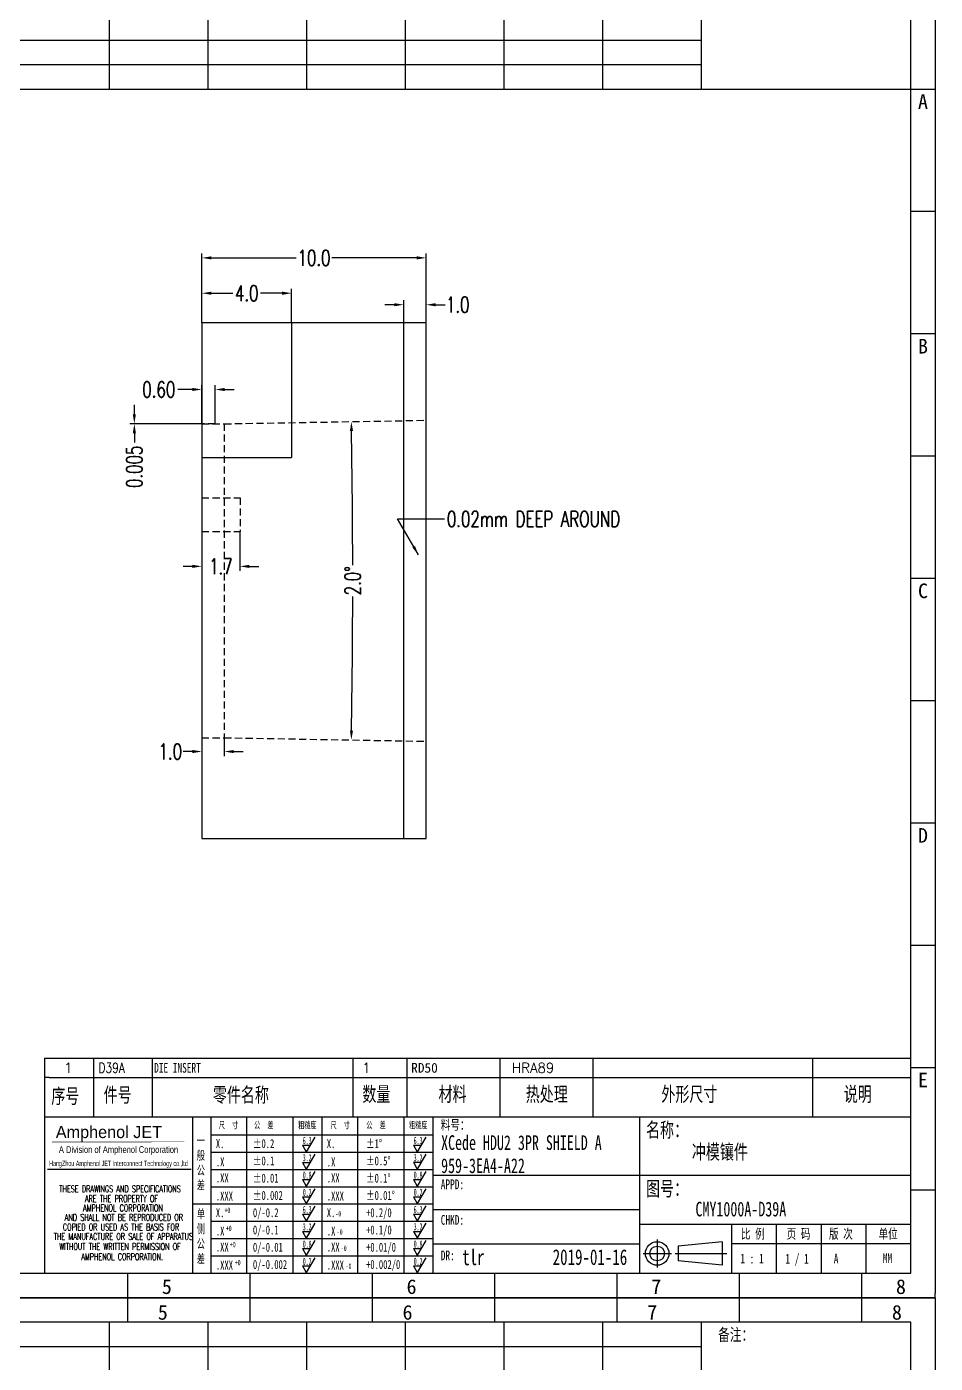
# Model space of a CAD drawing. Header units: millimetres. Extents: x -2852 to 5627, y -2271 to 1849.
# Drawn here: x -110.3 to -69.8, y -248.5 to -188.9 of the extents above; entities that cross this region are included whole.
import ezdxf
from ezdxf.enums import TextEntityAlignment as Align

# ---------------------------------------------------------------- set-up
doc = ezdxf.new("R2010")
doc.units = ezdxf.units.MM
doc.header["$PDSIZE"] = 3
doc.linetypes.add('DASHED2', pattern=[9.525, 6.35, -3.175])
for name, color, linetype in [('1', 7, 'Continuous'), ('11', 4, 'DASHED2'), ('41', 1, 'Continuous')]:
    doc.layers.add(name, color=color, linetype=linetype)
doc.styles.add('CH', font='仿宋_GB2312_0.ttf')
doc.styles.add('jet02', font='simplex.shx', dxfattribs={"width": 0.7})
doc.styles.add('SIMPLEX', font='SIMPLEX')
doc.styles.get("Standard").update_dxf_attribs({"font": '仿宋_GB2312_0.ttf', "width": 0.7})
doc.styles.add('TEXTSTYLE_1', font='TRIUMB.TTF')
doc.styles.add('TEXTSTYLE_2', font='TRIUM.TTF')
doc.styles.add('tk', font='', dxfattribs={"width": 0.7})
doc.styles.add('tk 2', font='仿宋_GB2312_0.ttf', dxfattribs={"width": 0.65})
doc.styles.add('tk 4', font='simplex.shx', dxfattribs={"width": 0.65, "bigfont": 'bigfont.shx'})
doc.styles.get('tk').set_extended_font_data('NSimSun')
doc.dimstyles.new('jet02', dxfattribs={"dimtxt": 3.5, "dimasz": 2.1, "dimexe": 1, "dimexo": 0, "dimgap": 0.5, "dimtad": 0, "dimtoh": 1, "dimdec": 3, "dimzin": 9, "dimdsep": 46, "dimtxsty": 'jet02', "dimcen": 0, "dimclrt": 256, "dimazin": 2, "dimtfac": 1, "dimtdec": 3, "dimtofl": 0, "dimtmove": 0, "dimatfit": 1, "dimfxl": 1, "dimarcsym": 0})

# ---------------------------------------------------------------- blocks, each defined once
blk = doc.blocks.new('A3-N')
at = {"layer": '1', "color": 1}
for p, q in [((0, 0), (0, 296.73)), ((0, 296.73), (420, 296.73)), ((21.82, 291.27), (21.82, 296.73)), ((49.09, 291.27), (49.09, 296.73)), ((76.36, 291.27), (76.36, 296.73)), ((103.64, 291.27), (103.64, 296.73)), ((103.64, 291.27), (103.64, 296.73)), ((103.64, 291.27), (103.64, 296.73)), ((130.91, 291.27), (130.91, 296.73)), ((158.18, 291.27), (158.18, 296.73)), ((185.45, 291.27), (185.45, 296.73)), ((212.73, 291.27), (212.73, 296.73)), ((240, 291.27), (240, 296.73)), ((267.27, 291.27), (267.27, 296.73)), ((294.55, 291.27), (294.55, 296.73)), ((321.82, 291.27), (321.82, 296.73)), ((349.09, 291.27), (349.09, 296.73)), ((376.36, 291.27), (376.36, 296.73)), ((403.64, 291.27), (403.64, 296.73)), ((420, 296.73), (420, 1)), ((5.45, 269.45), (0, 269.45)), ((420, 269.45), (414.55, 269.45)), ((5.45, 242.18), (0, 242.18)), ((420, 242.18), (414.55, 242.18)), ((5.45, 214.91), (0, 214.91)), ((420, 214.91), (414.55, 214.91)), ((5.45, 187.64), (0, 187.64)), ((420, 187.64), (414.55, 187.64)), ((5.45, 160.36), (0, 160.36)), ((420, 160.36), (414.55, 160.36)), ((5.45, 133.09), (0, 133.09)), ((420, 133.09), (414.55, 133.09)), ((5.45, 105.82), (0, 105.82)), ((420, 105.82), (414.55, 105.82)), ((5.45, 78.55), (0, 78.55)), ((420, 78.55), (414.55, 78.55)), ((5.45, 51.27), (0, 51.27)), ((420, 51.27), (414.55, 51.27)), ((222.45, 49.09), (221.45, 49.09)), ((221.45, 49.09), (221.45, 40.36)), ((222.45, 49.09), (414.55, 49.09)), ((232.36, 49.09), (232.36, 40.36)), ((245.45, 49.09), (245.45, 40.36)), ((290.18, 49.09), (290.18, 40.36)), ((302.18, 49.09), (302.18, 40.36)), ((322.91, 49.09), (322.91, 40.36)), ((343.64, 49.09), (343.64, 40.36)), ((392.73, 40.36), (392.73, 49.09)), ((258.55, 40.36), (258.55, 5.44)), ((266.45, 40.36), (266.45, 5.44)), ((276.78, 40.36), (276.78, 5.45)), ((291.18, 40.36), (291.18, 5.45)), ((301.51, 40.37), (301.51, 5.46)), ((308.01, 40.36), (308.01, 5.45)), ((354.09, 40.36), (354.09, 5.45)), ((308.01, 32.39), (258.55, 32.39)), ((308.01, 28.54), (258.55, 28.54)), ((414.55, 27.27), (308.01, 27.27)), ((5.45, 24), (0, 24)), ((308.01, 24.69), (258.55, 24.69)), ((420, 24), (414.55, 24)), ((354.09, 19.63), (308.01, 19.63)), ((308.01, 16.99), (258.55, 16.99)), ((414.55, 16.36), (354.09, 16.36)), ((374.55, 16.36), (374.55, 5.45)), ((384.55, 16.36), (384.55, 5.45)), ((394.55, 16.36), (394.55, 5.45)), ((404.55, 16.36), (404.55, 5.45)), ((308.01, 13.14), (258.55, 13.14)), ((308.01, 11.99), (354.09, 11.99)), ((372.51, 12.49), (362.69, 11.5)), ((372.51, 12.49), (372.51, 7.25)), ((414.55, 12), (374.55, 12)), ((308.01, 9.29), (258.55, 9.29)), ((362.69, 11.5), (362.69, 8.23)), ((372.51, 7.25), (362.69, 8.23)), ((21.82, 0), (21.82, 5.45)), ((49.09, 0), (49.09, 5.45)), ((76.36, 0), (76.36, 5.45)), ((103.64, 0), (103.64, 5.45)), ((130.91, 0), (130.91, 5.45)), ((158.18, 0), (158.18, 5.45)), ((185.45, 0), (185.45, 5.45)), ((212.73, 0), (212.73, 5.45)), ((240, 0), (240, 5.45)), ((267.27, 0), (267.27, 5.45)), ((294.55, 0), (294.55, 5.45)), ((321.82, 0), (321.82, 5.45)), ((349.09, 0), (349.09, 5.45)), ((376.36, 0), (376.36, 5.45)), ((403.64, 0), (403.64, 5.45)), ((1, 0), (0, 0)), ((420, 0), (1, 0)), ((420, 0), (420, 1))]:
    blk.add_line(p, q, dxfattribs=at)
at = {"layer": '1'}
for p, q in [((414.55, 278.18), (414.55, 284.73)), ((221.45, 40.36), (221.45, 5.45)), ((221.45, 40.36), (414.55, 40.36)), ((221.45, 40.36), (414.55, 40.36)), ((254.41, 40.36), (254.41, 5.45)), ((283.28, 40.36), (283.28, 5.45)), ((308.01, 36.24), (258.55, 36.24)), ((222.08, 28.67), (254.12, 28.67)), ((308.01, 20.84), (254.41, 20.84))]:
    blk.add_line(p, q, dxfattribs=at)
at = {"layer": '1', "color": 1, "ltscale": 0.05}
for p, q in [((281.68, 35.84), (279.79, 32.56)), ((306.41, 35.84), (304.52, 32.56)), ((278.93, 34.04), (279.79, 32.56)), ((278.93, 34.04), (280.65, 34.04)), ((303.66, 34.05), (304.52, 32.56)), ((303.66, 34.05), (305.38, 34.05)), ((278.93, 30.19), (279.79, 28.71)), ((278.93, 30.19), (280.65, 30.19)), ((281.68, 31.99), (279.79, 28.71)), ((303.66, 30.2), (305.38, 30.2)), ((303.66, 30.2), (304.52, 28.71)), ((306.41, 31.99), (304.52, 28.71)), ((281.68, 28.14), (279.79, 24.86)), ((306.41, 28.14), (304.52, 24.86)), ((278.93, 26.34), (279.79, 24.86)), ((278.93, 26.34), (280.65, 26.34)), ((281.68, 24.29), (279.79, 21.01)), ((303.66, 26.35), (304.52, 24.86)), ((303.66, 26.35), (305.38, 26.35)), ((306.41, 24.29), (304.52, 21.01)), ((278.93, 22.49), (280.65, 22.49)), ((278.93, 22.49), (279.79, 21.01)), ((303.66, 22.5), (305.38, 22.5)), ((303.66, 22.5), (304.52, 21.01)), ((278.93, 18.66), (279.79, 17.17)), ((278.93, 18.66), (280.65, 18.66)), ((281.68, 20.45), (279.79, 17.17)), ((303.66, 18.66), (304.52, 17.18)), ((303.66, 18.66), (305.38, 18.66)), ((306.41, 20.46), (304.52, 17.18)), ((281.68, 16.6), (279.79, 13.32)), ((306.41, 16.61), (304.52, 13.33)), ((278.93, 14.81), (280.65, 14.81)), ((278.93, 14.81), (279.79, 13.32)), ((281.68, 12.75), (279.79, 9.47)), ((303.66, 14.81), (305.38, 14.81)), ((303.66, 14.81), (304.52, 13.33)), ((306.41, 12.76), (304.52, 9.48)), ((278.93, 10.96), (279.79, 9.47)), ((278.93, 10.96), (280.65, 10.96)), ((303.66, 10.96), (304.52, 9.48)), ((303.66, 10.96), (305.38, 10.96)), ((278.93, 7.11), (279.79, 5.62)), ((278.93, 7.11), (280.65, 7.11)), ((281.68, 8.9), (279.79, 5.62)), ((303.66, 7.11), (305.38, 7.11)), ((303.66, 7.11), (304.52, 5.63)), ((306.41, 8.91), (304.52, 5.63))]:
    blk.add_line(p, q, dxfattribs=at)
at = {"layer": '1', "color": 1, "ltscale": 0.1}
for p, q in [((358.01, 13.02), (358.01, 6.71)), ((354.86, 9.87), (361.17, 9.87)), ((362.03, 9.87), (373.54, 9.87))]:
    blk.add_line(p, q, dxfattribs=at)
at = {"layer": '1'}
blk.add_lwpolyline([(221.45, 5.45), (414.55, 5.45), (414.55, 291.27), (5.45, 291.27), (5.45, 5.45), (414.55, 5.45)], dxfattribs=at)
at = {"layer": '1', "color": 7, "linetype": 'Continuous', "const_width": 0.123}
blk.add_lwpolyline([(223.11, 34.74), (252.6, 34.76)], dxfattribs=at)
at = {"layer": '1', "color": 1}
for radius in [2.62, 1.64]:
    blk.add_circle((358.01, 9.87), radius, dxfattribs=at)
at = {"layer": '41'}
for p, q in [((27.27, 291.27), (27.27, 269.45)), ((60, 291.27), (60, 269.45)), ((81.82, 291.27), (81.82, 269.45)), ((103.82, 291.27), (103.82, 269.45)), ((125.82, 291.27), (125.82, 269.45)), ((147.82, 291.27), (147.82, 269.45)), ((169.82, 291.27), (169.82, 269.45)), ((191.82, 291.27), (191.82, 269.45)), ((213.82, 291.27), (213.82, 269.45)), ((235.82, 291.27), (235.82, 269.45)), ((257.82, 291.27), (257.82, 269.45)), ((279.82, 291.27), (279.82, 269.45)), ((301.82, 291.27), (301.82, 269.45)), ((323.82, 291.27), (323.82, 269.45)), ((345.82, 291.27), (345.82, 269.45)), ((367.82, 291.27), (367.82, 269.45)), ((367.82, 285.82), (5.45, 285.82)), ((367.82, 280.36), (5.45, 280.36)), ((367.82, 274.91), (5.45, 274.91)), ((414.55, 269.45), (5.45, 269.45))]:
    blk.add_line(p, q, dxfattribs=at)
at = {"layer": '1', "color": 1}
for s, p in [('2', (84.18, 295.11)), ('3', (138.73, 295.11)), ('6', (302.36, 295.11)), ('8', (411.45, 295.11)), ('1', (29.64, 295.11)), ('4', (193.27, 295.11)), ('5', (247.82, 295.11)), ('7', (356.91, 295.11)), ('1', (30.53, 4.11)), ('2', (85.08, 4.11)), ('3', (139.62, 4.11)), ('4', (194.17, 4.11)), ('5', (248.72, 4.11)), ('6', (303.26, 4.11)), ('7', (357.81, 4.11)), ('8', (412.35, 4.11))]:
    blk.add_text(s, height=3.27, dxfattribs=at).set_placement(p, align=Align.TOP_CENTER)
at = {"layer": '1', "style": 'tk', "width": 0.7}
for s, p in [('投单日期:', (16.36, 288.55)), ('工    序:', (70.91, 288.55)), ('备注：', (375.51, 288.55)), ('交    期:', (16.36, 283.09)), ('预估工时:', (70.91, 283.09)), ('加工代码:', (16.36, 277.64)), ('实际工时:', (70.91, 277.64)), ('数    量:', (16.36, 272.18)), ('工序交期:', (70.91, 272.18))]:
    blk.add_text(s, height=2.727, dxfattribs=at).set_placement(p, align=Align.MIDDLE)
at = {"layer": '1', "color": 1}
for s, p in [('A', (2.04, 268.36)), ('B', (2.04, 213.82)), ('C', (2.04, 159.27)), ('D', (2.04, 104.73)), ('E', (2.04, 50.18))]:
    blk.add_text(s, height=3.27, dxfattribs=at).set_placement(p, align=Align.TOP_LEFT)
for s, p in [('A', (418.37, 268.36)), ('B', (418.37, 213.82)), ('C', (418.37, 159.27)), ('D', (418.37, 104.73)), ('E', (418.37, 50.18))]:
    blk.add_text(s, height=3.27, dxfattribs=at).set_placement(p, align=Align.TOP_RIGHT)
at = {"layer": '1', "color": 1, "style": 'tk 2', "width": 0.7}
for s, height, p in [('序号', 3.273, (222.96, 43.34)), ('件号', 3.273, (234.62, 43.61)), ('零件名称', 3.273, (258.97, 43.61)), ('数量', 3.273, (292.3, 43.78)), ('材料', 3.273, (309.27, 43.78)), ('热处理', 3.273, (328.71, 43.78)), ('外形尺寸', 3.273, (358.94, 43.78)), ('说明', 3.273, (399.61, 43.78)), ('料号：', 2.182, (309.77, 37.46)), ('名称：', 3.273, (355.52, 35.79)), ('图号：', 3.273, (355.52, 22.7)), ('比 例', 2.182, (376.69, 13.18)), ('页 码', 2.182, (386.85, 13.18)), ('版 次', 2.182, (396.31, 13.18)), ('单位', 2.182, (407.35, 13.18))]:
    blk.add_text(s, height=height, dxfattribs=at).set_placement(p)
at = {"layer": '1', "color": 7, "linetype": 'Continuous', "style": 'TEXTSTYLE_1'}
blk.add_text('Amphenol JET', height=2.7, dxfattribs=at).set_placement((223.96, 35.61))
at = {"layer": '1', "color": 1, "ltscale": 0.05, "style": 'tk 2', "width": 0.5}
for s, p in [('6.3', (279.01, 34.26)), ('6.3', (303.74, 34.27)), ('3.2', (279.01, 30.41)), ('3.2', (303.74, 30.42)), ('0.8', (279.01, 26.56)), ('0.8', (303.74, 26.57)), ('0.2', (279.01, 22.71)), ('0.2', (303.74, 22.72)), ('6.3', (279.01, 18.87)), ('6.3', (303.74, 18.88)), ('3.2', (279.01, 15.02)), ('3.2', (303.74, 15.03)), ('0.8', (279.01, 11.17)), ('0.8', (303.74, 11.18)), ('0.2', (279.01, 7.32)), ('0.2', (303.74, 7.33))]:
    blk.add_text(s, height=1.6, dxfattribs=at).set_placement(p)
at = {"layer": '1', "color": 7, "linetype": 'Continuous'}
for s, height, style, width, p in [('A Division of Amphenol Corporation', 1.5, 'TEXTSTYLE_2', 0.7, (224.64, 32.29)), ('HangZhou Amphenol JET Interconnect Technology co.,ltd ', 1.2, 'TEXTSTYLE_2', 0.6, (222.47, 29.36)), ('THESE DRAWINGS AND SPECIFICATIONS', 1.5, 'tk 4', 0.6, (224.73, 23.52)), ('ARE THE PROPERTY OF', 1.5, 'tk 4', 0.6, (230.45, 21.35)), ('AND SHALL NOT BE REPRODUCED OR', 1.5, 'tk 4', 0.6, (225.95, 17.17)), ('AMPHENOL CORPORATION', 1.5, 'tk 4', 0.6, (230.04, 19.27)), ('COPIED OR USED AS THE BASIS FOR', 1.5, 'tk 4', 0.6, (225.54, 15.02)), ('THE MANUFACTURE OR SALE OF APPARATUS', 1.5, 'tk 4', 0.6, (223.5, 12.92)), ('WITHOUT THE WRITTEN PERMISSION OF', 1.5, 'tk 4', 0.6, (224.73, 10.67)), ('AMPHENOL CORPORATION.', 1.5, 'tk 4', 0.6, (229.63, 8.4))]:
    blk.add_text(s, height=height, dxfattribs=dict(at, style=style, width=width)).set_placement(p)
at = {"layer": '1', "color": 1, "style": 'tk 2', "width": 0.7}
for s, p in [('X.', (259.64, 34.37)), ('%%P0.2', (267.9, 34.37)), ('X.', (284.37, 34.37)), ('%%P1%%D', (293.12, 34.37)), ('.X', (259.64, 30.28)), ('%%P0.1', (267.9, 30.52)), ('.X', (284.37, 30.28)), ('%%P0.5%%D', (293.12, 30.52)), ('.XX', (259.64, 26.71)), ('%%P0.01', (267.9, 26.67)), ('.XX', (284.37, 26.71)), ('%%P0.1%%D', (293.12, 26.67)), ('%%P0.002', (267.9, 22.82)), ('%%P0.01%%D', (293.12, 22.82)), ('.XXX', (259.64, 22.68)), ('.XXX', (284.37, 22.68)), ('X.', (259.64, 18.97)), ('0/-0.2', (267.9, 18.97)), ('X.', (284.37, 18.97)), ('+0.2/0', (293.12, 18.97)), ('.X', (259.64, 14.88)), ('0/-0.1', (267.9, 15.12)), ('.X', (284.37, 14.88)), ('+0.1/0', (293.12, 15.12)), ('.XX', (259.64, 11.31)), ('0/-0.01', (267.9, 11.27)), ('.XX', (284.37, 11.31)), ('+0.01/0', (293.12, 11.27)), ('.XXX', (259.64, 7.28)), ('0/-0.002', (267.9, 7.42)), ('.XXX', (284.37, 7.28)), ('+0.002/0', (293.12, 7.42))]:
    blk.add_text(s, height=2, dxfattribs=at).set_placement(p, align=Align.MIDDLE_LEFT)
at = {"layer": '1', "style": 'tk 2', "width": 0.7}
for s, p in [('APPD:', (309.77, 24.21)), ('CHKD:', (309.77, 16.27)), ('DR:', (309.77, 8.35))]:
    blk.add_text(s, height=2.182, dxfattribs=at).set_placement(p)
at = {"layer": '1', "color": 7, "style": 'tk 2', "width": 0.7}
blk.add_text('MM', height=2.182, dxfattribs=at).set_placement((408.31, 7.75))
at = {"layer": '1', "color": 1, "ltscale": 0.05, "char_height": 1.5, "width": 6.3627, "attachment_point": 1, "style": 'tk 2'}
for s, insert in [('尺  寸', (260.31, 39.25)), ('公  差', (268.17, 39.25)), ('粗糙度', (277.98, 39.25)), ('尺  寸', (285.2, 39.25)), ('公  差', (293.18, 39.25)), ('粗糙度', (302.71, 39.26))]:
    blk.add_mtext(s, dxfattribs=dict(at, insert=insert))
at = {"layer": '1', "ltscale": 0.05, "char_height": 2, "width": 2.5195, "attachment_point": 1, "style": 'tk 2'}
for s, insert in [('一般公差', (255.39, 36.11)), ('单侧公差', (255.39, 19.71))]:
    blk.add_mtext(s, dxfattribs=dict(at, insert=insert))
at = {"layer": '1', "color": 1, "ltscale": 0.05, "char_height": 1.2, "width": 5.1396, "attachment_point": 1, "line_spacing_factor": 0.8, "style": 'tk 2'}
for s, insert in [('+0', (261.58, 20.13)), ('-0', (286.31, 19.33)), ('+0', (261.88, 16.09)), ('-0', (286.61, 15.29)), ('+0', (262.79, 12.45)), ('-0', (287.51, 11.65)), ('+0', (263.87, 8.44)), ('-0', (288.59, 7.64))]:
    blk.add_mtext(s, dxfattribs=dict(at, insert=insert))
at = {"layer": '1', "style": 'tk 2', "width": 0.7}
for tag, p in [('PATR-NO1', (309.84, 32.96)), ('TITLE', (365.74, 30.9)), ('PATR-NO2', (309.84, 27.81)), ('DWG-NO:', (366.54, 18.14))]:
    blk.add_attdef(tag, p, '', height=3.27, dxfattribs=at)
at = {"layer": '1', "color": 1, "style": 'tk 2', "width": 0.7}
for tag, p in [('DRAW', (314.55, 7.27)), ('DATE', (334.72, 7.32))]:
    blk.add_attdef(tag, p, '', height=3.49, dxfattribs=at)
at = {"layer": '1', "style": 'tk 2', "width": 0.7}
for tag, p in [('SCALE', (376.55, 8.73)), ('SHEET', (386.6, 8.72)), ('REV', (397.38, 8.73))]:
    blk.add_attdef(tag, text='', height=2.18, dxfattribs=at).set_placement(p, align=Align.MIDDLE_LEFT)
blk = doc.blocks.new('FB3')
at = {"layer": '1', "color": 1}
for p, q in [((0, 4.36), (193.09, 4.36)), ((0, 4.36), (0, 0)), ((10.91, 4.36), (10.91, 0)), ((24, 4.36), (24, 0)), ((68.73, 4.36), (68.73, 0)), ((80.73, 4.36), (80.73, 0)), ((101.45, 4.36), (101.45, 0)), ((122.18, 4.36), (122.18, 0)), ((171.27, 0), (171.27, 4.36))]:
    blk.add_line(p, q, dxfattribs=at)
at = {"layer": '1'}
for tag, style, p in [('ITEM', 'SIMPLEX', (4.36, 2.18)), ('PARTNO', 'SIMPLEX', (12, 2.18)), ('QTY', 'SIMPLEX', (74.18, 2.18)), ('MATL', 'CH', (81.72, 2.18)), ('FINISH', 'SIMPLEX', (104.17, 2.18)), ('SPEC', 'SIMPLEX', (130.91, 2.18)), ('REMARK', 'SIMPLEX', (174.06, 2.18))]:
    blk.add_attdef(tag, text='', height=2.18, dxfattribs=dict(at, style=style)).set_placement(p, align=Align.MIDDLE_LEFT)
at = {"layer": '1', "style": 'tk', "width": 0.7}
blk.add_attdef('DIE', text='', height=2.18, dxfattribs=at).set_placement((24.43, 2.18), align=Align.MIDDLE_LEFT)
blk = doc.blocks.new('*D3620')
at = {"layer": '41', "ltscale": 0.05}
for p, q in [((812.758, -2663.858), (812.758, -2665.616)), ((814.458, -2663.858), (814.458, -2665.616)), ((812.338, -2665.416), (811.918, -2665.416)), ((814.878, -2665.416), (815.298, -2665.416))]:
    blk.add_line(p, q, dxfattribs=at)
for points in [[(812.338, -2665.346), (812.338, -2665.486), (812.758, -2665.416)], [(814.878, -2665.346), (814.878, -2665.486), (814.458, -2665.416)]]:
    blk.add_solid(points, dxfattribs=at)
at = {"layer": 'Defpoints', "color": 0, "ltscale": 0.05}
for p in [(812.758, -2663.858), (814.458, -2663.858), (814.458, -2665.416)]:
    blk.add_point(p, dxfattribs=at)
at = {"layer": '41', "ltscale": 0.05, "insert": (813.608, -2665.416), "char_height": 0.7, "attachment_point": 5, "style": 'jet02'}
blk.add_mtext('1.7', dxfattribs=at)
blk = doc.blocks.new('*D3621')
at = {"layer": '41', "ltscale": 0.05}
for p, q in [((812.758, -2654.558), (812.758, -2651.459)), ((813.178, -2651.659), (816.958, -2651.659)), ((822.338, -2651.659), (818.558, -2651.659)), ((822.758, -2654.558), (822.758, -2651.459))]:
    blk.add_line(p, q, dxfattribs=at)
for points in [[(813.178, -2651.589), (813.178, -2651.729), (812.758, -2651.659)], [(822.338, -2651.589), (822.338, -2651.729), (822.758, -2651.659)]]:
    blk.add_solid(points, dxfattribs=at)
at = {"layer": 'Defpoints', "color": 0, "ltscale": 0.05}
for p in [(822.758, -2651.659), (812.758, -2654.558), (822.758, -2654.558)]:
    blk.add_point(p, dxfattribs=at)
at = {"layer": '41', "ltscale": 0.05, "insert": (817.758, -2651.659), "char_height": 0.7, "attachment_point": 5, "style": 'jet02'}
blk.add_mtext('10.0', dxfattribs=at)
blk = doc.blocks.new('*D3622')
at = {"layer": '41', "ltscale": 0.05}
for p, q in [((812.758, -2654.558), (812.758, -2653.035)), ((813.178, -2653.235), (814.145, -2653.235)), ((816.338, -2653.235), (815.371, -2653.235)), ((816.758, -2654.558), (816.758, -2653.035))]:
    blk.add_line(p, q, dxfattribs=at)
for points in [[(813.178, -2653.165), (813.178, -2653.305), (812.758, -2653.235)], [(816.338, -2653.165), (816.338, -2653.305), (816.758, -2653.235)]]:
    blk.add_solid(points, dxfattribs=at)
at = {"layer": 'Defpoints', "color": 0, "ltscale": 0.05}
for p in [(812.758, -2653.235), (812.758, -2654.558), (816.758, -2654.558)]:
    blk.add_point(p, dxfattribs=at)
at = {"layer": '41', "ltscale": 0.05, "insert": (814.758, -2653.235), "char_height": 0.7, "attachment_point": 5, "style": 'jet02'}
blk.add_mtext('4.0', dxfattribs=at)
blk = doc.blocks.new('*D3623')
at = {"layer": '41', "ltscale": 0.05}
for p, q in [((821.758, -2654.558), (821.758, -2653.548)), ((822.758, -2654.558), (822.758, -2653.548)), ((821.338, -2653.748), (820.918, -2653.748)), ((823.178, -2653.748), (823.598, -2653.748))]:
    blk.add_line(p, q, dxfattribs=at)
for points in [[(821.338, -2653.678), (821.338, -2653.818), (821.758, -2653.748)], [(823.178, -2653.678), (823.178, -2653.818), (822.758, -2653.748)]]:
    blk.add_solid(points, dxfattribs=at)
at = {"layer": 'Defpoints', "color": 0, "ltscale": 0.05}
for p in [(822.758, -2653.748), (821.758, -2654.558), (822.758, -2654.558)]:
    blk.add_point(p, dxfattribs=at)
at = {"layer": '41', "ltscale": 0.05, "insert": (824.165, -2653.748), "char_height": 0.7, "attachment_point": 5, "style": 'jet02'}
blk.add_mtext('1.0', dxfattribs=at)
blk = doc.blocks.new('*D3624')
at = {"layer": '41', "ltscale": 0.05}
for start, end in [(0.0979, 0.94084), (359.05916, 359.9021)]:
    blk.add_arc((412.728, -2666.058), 406.756, start, end, dxfattribs=at)
for points in [[(819.359, -2659.38), (819.499, -2659.378), (819.422, -2658.959)], [(819.499, -2672.738), (819.359, -2672.736), (819.422, -2673.157)]]:
    blk.add_solid(points, dxfattribs=at)
at = {"layer": 'Defpoints', "color": 0, "ltscale": 0.05}
for p in [(822.758, -2658.901), (813.758, -2659.058), (819.477, -2668.425), (813.758, -2673.058), (822.758, -2673.215)]:
    blk.add_point(p, dxfattribs=at)
at = {"layer": '41', "ltscale": 0.05, "insert": (819.484, -2666.058), "char_height": 0.7, "attachment_point": 5, "rotation": 90, "style": 'jet02'}
blk.add_mtext('2.0°', dxfattribs=at)
blk = doc.blocks.new('*D3625')
at = {"layer": '41', "ltscale": 0.05}
for p, q in [((812.758, -2673.058), (812.758, -2673.874)), ((813.758, -2673.058), (813.758, -2673.874)), ((812.338, -2673.674), (811.918, -2673.674)), ((814.178, -2673.674), (814.598, -2673.674))]:
    blk.add_line(p, q, dxfattribs=at)
for points in [[(812.338, -2673.604), (812.338, -2673.744), (812.758, -2673.674)], [(814.178, -2673.604), (814.178, -2673.744), (813.758, -2673.674)]]:
    blk.add_solid(points, dxfattribs=at)
at = {"layer": 'Defpoints', "color": 0, "ltscale": 0.05}
for p in [(812.758, -2673.058), (813.758, -2673.058), (812.758, -2673.674)]:
    blk.add_point(p, dxfattribs=at)
at = {"layer": '41', "ltscale": 0.05, "insert": (811.351, -2673.674), "char_height": 0.7, "attachment_point": 5, "style": 'jet02'}
blk.add_mtext('1.0', dxfattribs=at)
blk = doc.blocks.new('*D3626')
at = {"layer": '41', "ltscale": 0.05}
for p, q in [((812.338, -2657.528), (811.685, -2657.528)), ((812.758, -2659.053), (812.758, -2657.328)), ((813.358, -2659.057), (813.358, -2657.328)), ((813.778, -2657.528), (814.198, -2657.528))]:
    blk.add_line(p, q, dxfattribs=at)
for points in [[(812.338, -2657.458), (812.338, -2657.598), (812.758, -2657.528)], [(813.778, -2657.458), (813.778, -2657.598), (813.358, -2657.528)]]:
    blk.add_solid(points, dxfattribs=at)
at = {"layer": 'Defpoints', "color": 0, "ltscale": 0.05}
for p in [(812.758, -2657.528), (812.758, -2659.053), (813.358, -2659.057)]:
    blk.add_point(p, dxfattribs=at)
at = {"layer": '41', "ltscale": 0.05, "insert": (810.838, -2657.528), "char_height": 0.7, "attachment_point": 5, "style": 'jet02'}
blk.add_mtext('0.60', dxfattribs=at)
blk = doc.blocks.new('*D3627')
at = {"layer": '41', "ltscale": 0.05}
for p, q in [((809.748, -2658.633), (809.748, -2658.213)), ((812.758, -2659.053), (809.548, -2659.053)), ((812.758, -2659.058), (809.548, -2659.058)), ((809.748, -2659.478), (809.748, -2659.898))]:
    blk.add_line(p, q, dxfattribs=at)
for points in [[(809.678, -2658.633), (809.818, -2658.633), (809.748, -2659.053)], [(809.678, -2659.478), (809.818, -2659.478), (809.748, -2659.058)]]:
    blk.add_solid(points, dxfattribs=at)
at = {"layer": 'Defpoints', "color": 0, "ltscale": 0.05}
for p in [(809.748, -2659.058), (812.758, -2659.053), (812.758, -2659.058)]:
    blk.add_point(p, dxfattribs=at)
at = {"layer": '41', "ltscale": 0.05, "insert": (809.748, -2660.978), "char_height": 0.7, "attachment_point": 5, "rotation": 90, "style": 'jet02'}
blk.add_mtext('0.005', dxfattribs=at)

msp = doc.modelspace()

# ---------------------------------------------------------------- linework, layer by layer
at = {"layer": '1', "ltscale": 0.05}
for p, q in [((-92.4495, -202.1284), (-102.4495, -202.1284)), ((-102.4495, -202.1284), (-102.4495, -225.1284)), ((-98.4495, -202.1284), (-98.4495, -208.1284)), ((-92.4495, -225.1284), (-92.4495, -202.1284)), ((-102.4495, -208.1284), (-98.4495, -208.1284)), ((-102.4495, -225.1284), (-92.4495, -225.1284))]:
    msp.add_line(p, q, dxfattribs=at)
at = {"layer": '1', "color": 3, "ltscale": 0.05}
msp.add_line((-93.4495, -225.1284), (-93.4495, -202.1284), dxfattribs=at)
at = {"layer": '11', "color": 3, "ltscale": 0.05}
msp.add_line((-101.8495, -206.6274), (-102.4495, -206.6234), dxfattribs=at)
at = {"layer": '11', "ltscale": 0.05}
for p, q in [((-102.4495, -206.6284), (-101.4495, -206.6284)), ((-101.4495, -206.6284), (-92.4495, -206.4713)), ((-101.4495, -206.6284), (-101.4495, -220.6284)), ((-102.4495, -220.6284), (-101.4495, -220.6284)), ((-101.4495, -220.6284), (-92.4495, -220.7855))]:
    msp.add_line(p, q, dxfattribs=at)
at = {"layer": '11', "color": 2, "ltscale": 0.05}
for p, q in [((-102.4495, -209.9284), (-100.7495, -209.9284)), ((-100.7495, -209.9284), (-100.7495, -211.4284)), ((-102.4495, -211.4284), (-100.7495, -211.4284))]:
    msp.add_line(p, q, dxfattribs=at)

# ---------------------------------------------------------------- block references
at = {"layer": '1', "ltscale": 0.05, "xscale": 0.2000000000000455, "yscale": 0.2000000000000455, "zscale": 0.2000000000000455}
for p, values in [((-153.7532, -245.6035), {'DWG-NO:': 'CMY1000A-D39A', 'TITLE': '冲模镶件', 'REV': 'A', 'SHEET': '1 / 1', 'DRAW': 'tlr', 'DATE': '2019-01-16', 'PATR-NO1': 'XCede HDU2 3PR SHIELD A', 'PATR-NO2': '959-3EA4-A22', 'SCALE': '1 : 1'}), ((-153.7532, -304.949), {'DWG-NO:': 'CMY1000A-D39B', 'TITLE': '冲模镶件', 'REV': 'A', 'SHEET': '1 / 1', 'DRAW': 'tlr', 'DATE': '2019-01-16', 'PATR-NO1': 'XCede HDU2 3PR SHIELD A', 'PATR-NO2': '959-3EA4-A22', 'SCALE': '1 : 1'})]:
    msp.add_blockref('A3-N', p, dxfattribs=at).add_auto_attribs(values)
at = {"layer": '1', "ltscale": 0.05}
ref = msp.add_blockref('FB3', (-109.4623, -235.7854), dxfattribs=dict(at, xscale=0.2000000000000455, yscale=0.2000000000000455, zscale=0.2000000000000455))
ref.add_attrib('PARTNO', 'D39A', dxfattribs={"height": 0.43636, "style": 'SIMPLEX', "width": 0.8}).set_placement((-107.0623, -235.349), align=Align.MIDDLE_LEFT)
ref.add_attrib('ITEM', '1', dxfattribs={"height": 0.4364, "style": 'SIMPLEX'}).set_placement((-108.5896, -235.349), align=Align.MIDDLE_LEFT)
ref.add_attrib('DIE', 'DIE INSERT', dxfattribs={"height": 0.43636, "style": 'tk', "width": 0.7}).set_placement((-104.5763, -235.349), align=Align.MIDDLE_LEFT)
ref.add_attrib('QTY', '1', dxfattribs={"height": 0.4364, "style": 'SIMPLEX'}).set_placement((-95.3024, -235.349), align=Align.MIDDLE_LEFT)
ref.add_attrib('MATL', 'RD50', dxfattribs={"height": 0.43636, "style": 'CH'}).set_placement((-93.1191, -235.349), align=Align.MIDDLE_LEFT)
ref.add_attrib('FINISH', 'HRA89', dxfattribs={"height": 0.43636, "style": 'SIMPLEX'}).set_placement((-88.6278, -235.349), align=Align.MIDDLE_LEFT)

# ---------------------------------------------------------------- texts
at = {"layer": '41', "ltscale": 0.05, "insert": (-91.5273, -210.873), "char_height": 0.7, "attachment_point": 4, "style": 'jet02'}
msp.add_mtext('0.02mm DEEP AROUND', dxfattribs=at)

# ---------------------------------------------------------------- dimensions: what is measured, and where the dimension line sits
at = {"layer": '41', "ltscale": 0.05}
for base, p1, p2, picture, middle in [((-92.4495, -199.2291), (-102.4495, -202.1284), (-92.4495, -202.1284), '*D3621', (-97.4495, -199.2291)), ((-102.4495, -200.8052), (-98.4495, -202.1284), (-102.4495, -202.1284), '*D3622', (-100.4495, -200.8052)), ((-92.4495, -201.3183), (-93.4495, -202.1284), (-92.4495, -202.1284), '*D3623', (-91.0429, -201.3183)), ((-100.7495, -212.9864), (-102.4495, -211.4284), (-100.7495, -211.4284), '*D3620', (-101.5995, -212.9864)), ((-102.4495, -221.2438), (-101.4495, -220.6284), (-102.4495, -220.6284), '*D3625', (-103.8562, -221.2438))]:
    dim = msp.add_linear_dim(base=base, p1=p1, p2=p2, dimstyle='jet02', override={"dimscale": 0.2, "dimtoh": 0, "dimdec": 1, "dimzin": 1, "dimclrd": 256, "dimclre": 256, "dimadec": 1, "dimazin": 0, "dimatfit": 3, "dimlwd": -1, "dimlwe": -1}, dxfattribs=at)
    dim.commit()
    dim.dimension.update_dxf_attribs({"geometry": picture, "text_midpoint": middle, "insert": (-915.2077, 2452.4298)})
dim = msp.add_linear_dim(base=(-102.4495, -205.0986), p1=(-101.8495, -206.6274), p2=(-102.4495, -206.6234), dimstyle='jet02', override={"dimscale": 0.2, "dimtoh": 0, "dimdec": 2, "dimzin": 1, "dimclrd": 256, "dimclre": 256, "dimazin": 0, "dimatfit": 3, "dimlwd": -1, "dimlwe": -1}, dxfattribs=at)
dim.commit()
dim.dimension.update_dxf_attribs({"geometry": '*D3626', "text_midpoint": (-104.3695, -205.0986), "dimtype": 128, "insert": (-915.2077, 2452.4298)})
dim = msp.add_linear_dim(base=(-105.46, -206.6284), p1=(-102.4495, -206.6234), p2=(-102.4495, -206.6284), angle=90, dimstyle='jet02', override={"dimscale": 0.2, "dimtoh": 0, "dimzin": 1, "dimclrd": 256, "dimclre": 256, "dimadec": 3, "dimazin": 0, "dimatfit": 3, "dimlwd": -1, "dimlwe": -1}, dxfattribs=at)
dim.commit()
dim.dimension.update_dxf_attribs({"geometry": '*D3627', "text_midpoint": (-105.46, -208.5484), "insert": (-915.2077, 2452.4298)})
dim = msp.add_angular_dim_2l(base=(-95.7304, -215.9948), line1=((-101.4495, -220.6284), (-92.4495, -220.7855)), line2=((-101.4495, -206.6284), (-92.4495, -206.4713)), dimstyle='jet02', override={"dimscale": 0.2, "dimtoh": 0, "dimdec": 1, "dimzin": 1, "dimclrd": 256, "dimclre": 256, "dimadec": 1, "dimazin": 0, "dimatfit": 3, "dimlwd": -1, "dimlwe": -1}, dxfattribs=at)
dim.commit()
dim.dimension.update_dxf_attribs({"geometry": '*D3624', "text_midpoint": (-95.7235, -213.6284), "insert": (-915.2077, 2452.4298)})

# ---------------------------------------------------------------- leaders
at = {"layer": '41', "ltscale": 0.05, "annotation_type": 0, "has_hookline": 1, "hookline_direction": 0, "text_width": 8.68}
msp.add_leader([(-92.7958, -212.472), (-93.7273, -210.873), (-91.6273, -210.873)], dimstyle='jet02', override={"dimscale": 0.2, "dimtoh": 0, "dimdec": 1, "dimzin": 1, "dimclrd": 256, "dimclre": 256, "dimadec": 1, "dimazin": 0, "dimatfit": 3, "dimlwd": -1, "dimlwe": -1}, dxfattribs=at)

doc.saveas('drawing.dxf')
